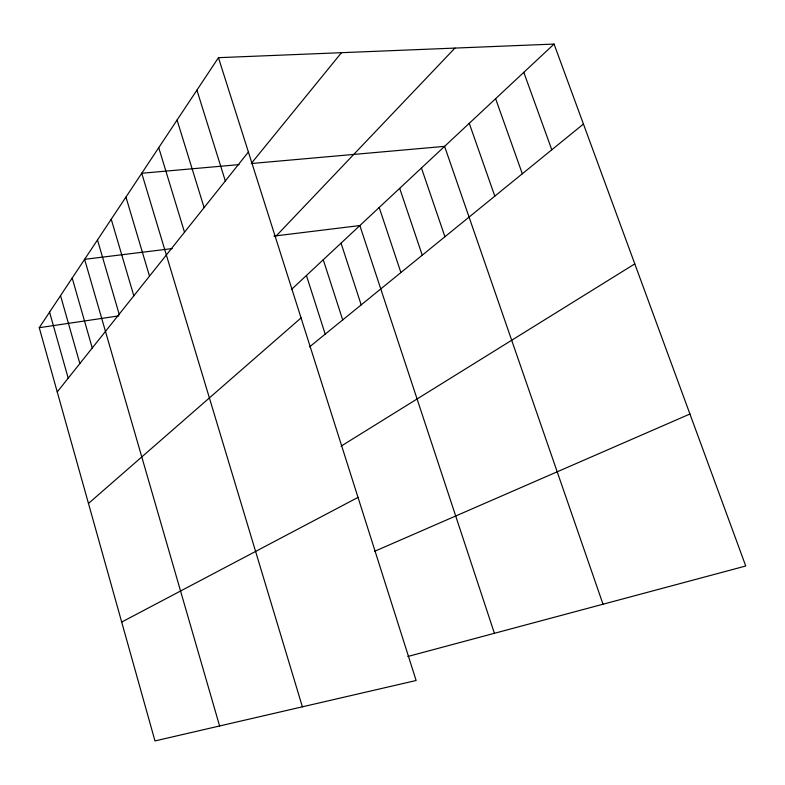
<?xml version="1.0" encoding="UTF-8"?>
<svg xmlns="http://www.w3.org/2000/svg" width="785" height="785" viewBox="0 0 785 785"><rect width="100%" height="100%" fill="white"/><g stroke="black" fill="none" stroke-linecap="round" stroke-linejoin="round"><path stroke-width="1.18" d="M218.456 57.678L416.128 680.497L154.979 740.932L39.25 327.698L218.456 57.678L554.063 44.068L745.75 566.005L407.857 656.476M57.236 391.941L248.394 152.015M341.475 52.683L251.22 163.535L444.595 146.363L603.017 604.224M276.32 235.804L454.927 48.091M291.363 289.557L554.063 44.068M88.479 503.46L301.057 317.925M309.555 346.882L583.432 124.04M341.112 446.125L634.79 263.878M121.695 622.063L358.019 497.396M374.504 551.355L689.927 414.019M39.25 327.698L118.869 315.874M172.209 248.58L84.623 259.325L219.594 725.978M273.916 236.099L359.854 225.55L494.403 633.309M239.082 164.614L141.751 173.259L302.382 706.824M523.801 72.348L551.786 149.778M495.61 98.694L522.319 173.76M469.263 123.314L494.805 196.142M421.447 167.99L444.928 236.727M399.683 188.331L422.251 255.184M379.194 207.475L400.899 272.552M341.033 243.134L361.188 304.865M323.253 259.747L342.702 319.907M306.425 275.476L325.206 334.145M196.917 90.128L225.324 180.972M177.076 120.026L204.1 207.613M158.737 147.649L184.504 232.213M125.953 197.055L149.503 276.134M111.244 219.221L133.813 295.827M97.497 239.935L119.173 314.206M72.2 278.057L92.247 347.99M60.533 295.621L79.854 363.553M49.573 312.136L68.207 378.174"/></g></svg>
